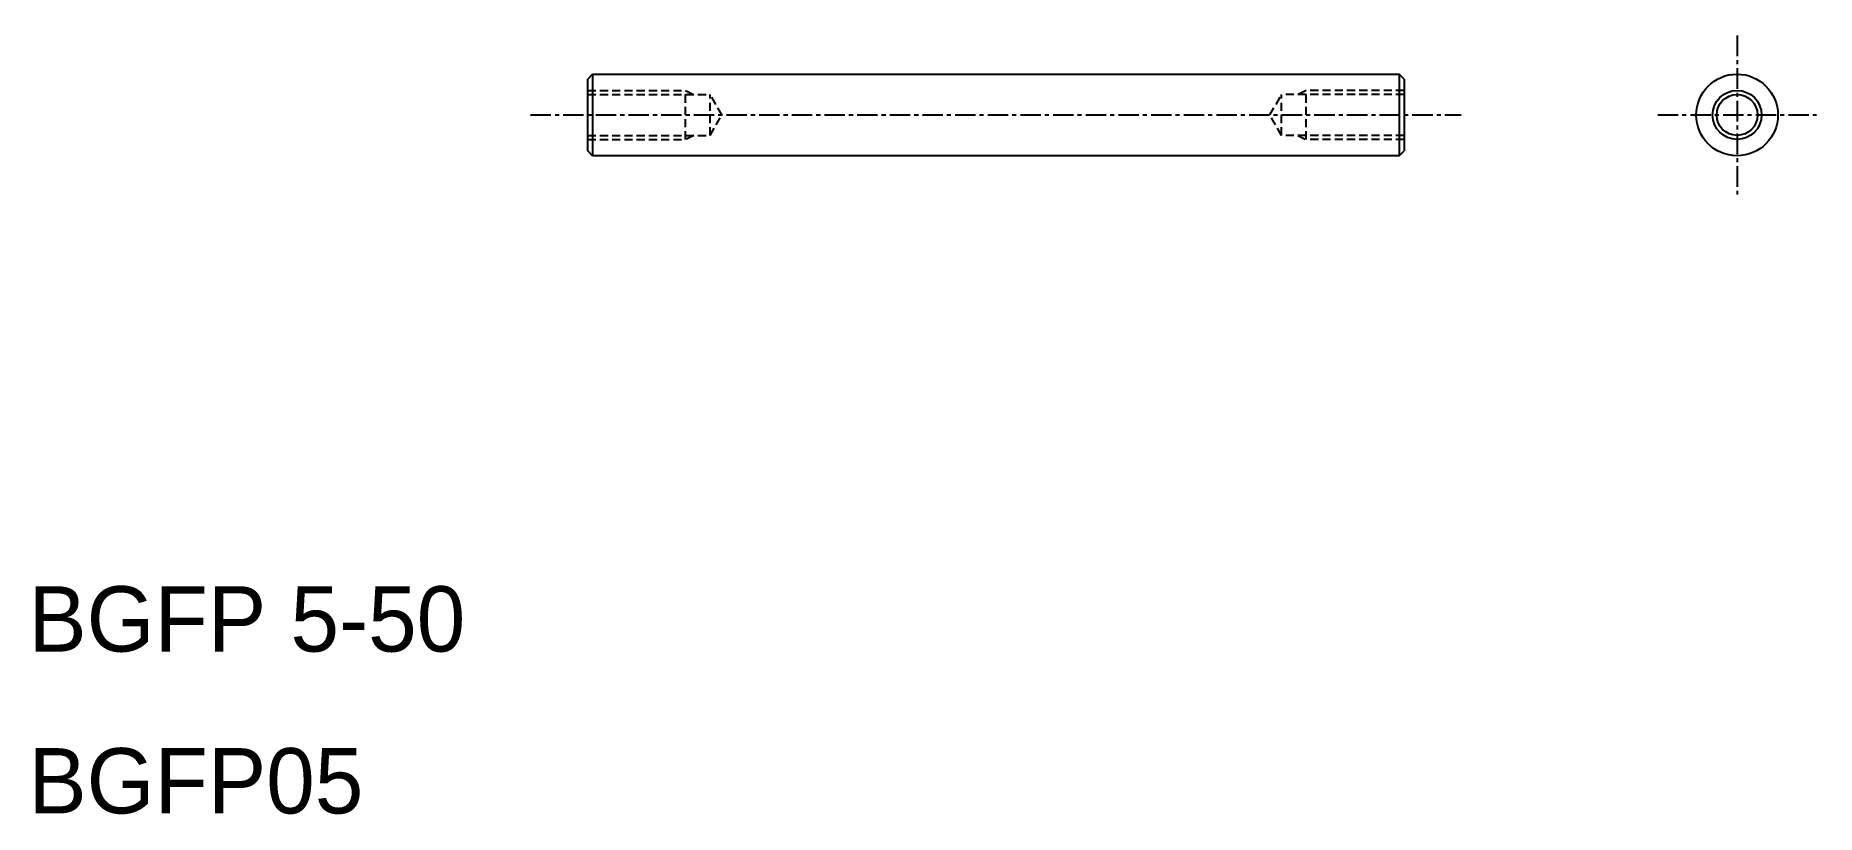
# Model space of a CAD drawing. Extents: x 47 to 156, y 40 to 88.
import ezdxf

# ---------------------------------------------------------------- set-up
doc = ezdxf.new("R2010")
doc.units = 0
doc.linetypes.add('CENTER', pattern=[2, 1.25, -0.25, 0.25, -0.25])
doc.linetypes.add('DASHED', pattern=[0.75, 0.5, -0.25])
doc.layers.get('0').update_dxf_attribs({"linetype": 'CONTINUOUS'})
doc.layers.add('CENTER', color=1, linetype='CENTER')

msp = doc.modelspace()

# ---------------------------------------------------------------- linework, layer by layer
at = {"color": 7, "linetype": 'CONTINUOUS'}
for p, q in [((80.8, 84.85), (81.1, 85.15)), ((81.1, 85.15), (130.5, 85.15)), ((81.1, 85.15), (81.1, 80.15)), ((130.5, 85.15), (130.5, 80.15)), ((130.8, 84.85), (130.5, 85.15)), ((80.8, 80.45), (80.8, 84.85)), ((130.8, 84.85), (130.8, 80.45)), ((81.1, 80.15), (80.8, 80.45)), ((130.5, 80.15), (81.1, 80.15)), ((130.5, 80.15), (130.8, 80.45))]:
    msp.add_line(p, q, dxfattribs=at)
at = {"color": 3, "linetype": 'DASHED'}
for p, q in [((80.8, 84.15), (86.8, 84.15)), ((86.8, 81.15), (86.8, 84.15)), ((86.8, 84.15), (87.3, 83.9)), ((124.8, 84.15), (124.3, 83.9)), ((130.8, 84.15), (124.8, 84.15)), ((124.8, 81.15), (124.8, 84.15)), ((80.8, 83.9), (88.3, 83.9)), ((89.02, 82.65), (88.3, 83.9)), ((88.3, 81.4), (88.3, 83.9)), ((122.58, 82.65), (123.3, 83.9)), ((130.8, 83.9), (123.3, 83.9)), ((123.3, 81.4), (123.3, 83.9)), ((88.3, 81.4), (89.02, 82.65)), ((123.3, 81.4), (122.58, 82.65)), ((80.8, 81.4), (88.3, 81.4)), ((80.8, 81.15), (86.8, 81.15)), ((87.3, 81.4), (86.8, 81.15)), ((130.8, 81.4), (123.3, 81.4)), ((124.3, 81.4), (124.8, 81.15)), ((130.8, 81.15), (124.8, 81.15))]:
    msp.add_line(p, q, dxfattribs=at)
at = {"color": 7, "linetype": 'CONTINUOUS'}
for radius in [2.5, 1.25]:
    msp.add_circle((151.19, 82.65), radius, dxfattribs=at)
at = {"color": 3, "linetype": 'CONTINUOUS'}
msp.add_circle((151.19, 82.65), 1.5, dxfattribs=at)
at = {"layer": 'CENTER', "color": 1, "linetype": 'CENTER'}
for p, q in [((151.19, 87.51), (151.19, 77.79)), ((77.3, 82.65), (134.3, 82.65)), ((146.33, 82.65), (156.05, 82.65))]:
    msp.add_line(p, q, dxfattribs=at)

# ---------------------------------------------------------------- texts
at = {"color": 7, "linetype": 'CONTINUOUS'}
for s, p in [('BGFP 5-50', (46.55, 49.79)), ('BGFP05', (46.55, 39.88))]:
    msp.add_text(s, height=4, dxfattribs=at).set_placement(p)

doc.saveas('drawing.dxf')
